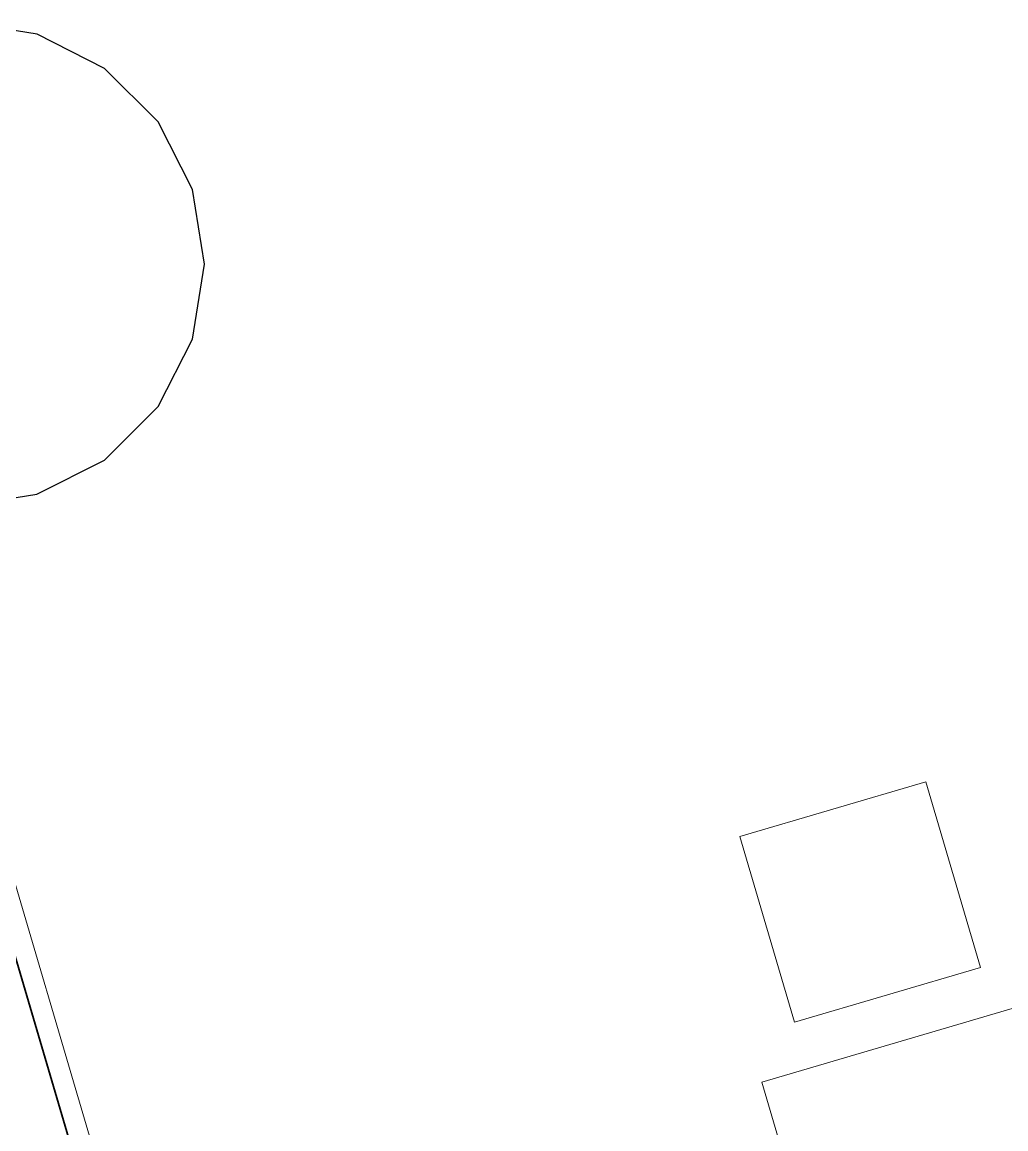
# Model space of a CAD drawing. Header units: millimetres. Extents: x 62878 to 70819, y -67946 to -61850.
# Drawn here: x 64429.4 to 64632.5, y -66373.1 to -66144.4 of the extents above; entities that cross this region are included whole.
import ezdxf

# ---------------------------------------------------------------- set-up
doc = ezdxf.new("R2010")
doc.units = ezdxf.units.MM
for name, color, linetype, lineweight in [('BAP', 41, 'Continuous', 30), ('DUVAR-GAZBETON', 84, 'Continuous', 35), ('GOR-2', 152, 'Continuous', 20), ('TEFRİŞ-yeni', 53, 'Continuous', 9)]:
    doc.layers.add(name, color=color, linetype=linetype, lineweight=lineweight)

msp = doc.modelspace()

# ---------------------------------------------------------------- linework, layer by layer
at = {"layer": 'BAP'}
msp.add_lwpolyline([(64464.55, -66179.02), (64457.46, -66165.07), (64446.4, -66154.01), (64432.47, -66146.9), (64417.02, -66144.44), (64401.57, -66146.88), (64387.63, -66153.97), (64376.56, -66165.02), (64369.45, -66178.96), (64366.99, -66194.41), (64369.43, -66209.86), (64376.52, -66223.8), (64387.57, -66234.87), (64401.51, -66241.98), (64416.96, -66244.44), (64432.41, -66242), (64446.35, -66234.91), (64457.42, -66223.85), (64464.53, -66209.92), (64466.99, -66194.47)], close=True, dxfattribs=at)
at = {"layer": 'DUVAR-GAZBETON', "ltscale": 5}
msp.add_line((64399.44, -66240.93), (64613.08, -66965.46), dxfattribs=at)
at = {"layer": 'GOR-2'}
msp.add_line((64404.31, -66242.43), (64490.33, -66534.16), dxfattribs=at)
at = {"layer": 'TEFRİŞ-yeni'}
for points in [[(64627.25, -66339.77), (64588.88, -66351.06), (64577.59, -66312.69), (64615.96, -66301.4), (64627.25, -66339.77)], [(64697.23, -66329.6), (64582.11, -66363.48), (64604.69, -66440.23), (64719.81, -66406.35), (64697.23, -66329.6)]]:
    msp.add_lwpolyline(points, dxfattribs=at)

doc.saveas('drawing.dxf')
